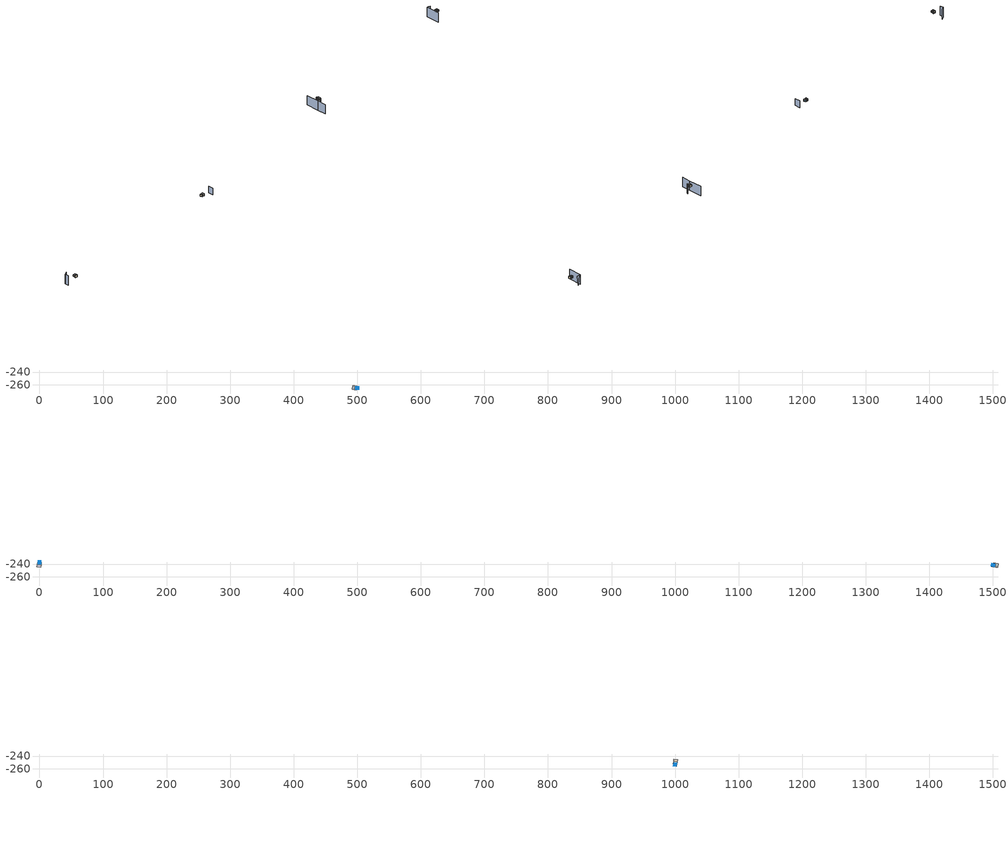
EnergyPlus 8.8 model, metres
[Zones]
1Perim
 floor adiabatic (115mmSandLimeBrick): 499.54,-268.17 495.1,-267.63 495.81,-261.68 500.26,-262.21 z5.45
 wall outside (U0-4): 499.54,-268.17 500.26,-262.21 z5.45:10.91
 wall to 1Core (115mmSandLimeBrick): 495.81,-261.68 495.1,-267.63 z5.45:10.91
 wall adiabatic (115mmSandLimeBrick): 500.26,-262.21 495.81,-261.68 / 495.1,-267.63 499.54,-268.17 z5.45:10.91
 window (Single): 499.55,-268.07 500.25,-262.31 z6.3:9.69
 ceiling adiabatic (115mmSandLimeBrick): 499.54,-268.17 500.26,-262.21 496.7,-261.78 495.99,-267.74 z10.91
 roof outside (U0-3): 495.99,-267.74 496.7,-261.78 495.81,-261.68 495.1,-267.63 z10.91
1Core
 floor adiabatic (115mmSandLimeBrick): 495.1,-267.63 491.89,-267.25 492.61,-261.29 495.81,-261.68 z5.45
 wall adiabatic (115mmSandLimeBrick): 495.81,-261.68 492.61,-261.29 491.89,-267.25 495.1,-267.63 z5.45:10.91
 ceiling adiabatic (115mmSandLimeBrick): 495.1,-267.63 495.81,-261.68 493.25,-261.37 492.53,-267.32 z10.91
 roof outside (U0-3): 492.53,-267.32 493.25,-261.37 492.61,-261.29 491.89,-267.25 z10.91
0Perim
 floor adiabatic (115mmSandLimeBrick): 2.97,-237.45 2.43,-241.9 -3.53,-241.18 -2.99,-236.73 z16.36
 wall outside (U0-4): 2.97,-237.45 -2.99,-236.73 z16.36:21.82
 wall to 0Core (115mmSandLimeBrick): -3.53,-241.18 2.43,-241.9 z16.36:21.82
 wall adiabatic (115mmSandLimeBrick): -2.99,-236.73 -3.53,-241.18 / 2.43,-241.9 2.97,-237.45 z16.36:21.82
 window (Single): 2.87,-237.44 -2.89,-236.74 z17.21:18.34
 ceiling adiabatic (115mmSandLimeBrick): 2.97,-237.45 -2.99,-236.73 -3.42,-240.29 2.54,-241.01 z21.82
 roof outside (U0-3): 2.54,-241.01 -3.42,-240.29 -3.53,-241.18 2.43,-241.9 z21.82
0Core
 floor adiabatic (115mmSandLimeBrick): 2.43,-241.9 2.04,-245.1 -3.91,-244.38 -3.53,-241.18 z16.36
 wall adiabatic (115mmSandLimeBrick): -3.53,-241.18 -3.91,-244.38 2.04,-245.1 2.43,-241.9 z16.36:21.82
 ceiling adiabatic (115mmSandLimeBrick): 2.43,-241.9 -3.53,-241.18 -3.84,-243.74 2.12,-244.46 z21.82
 roof outside (U0-3): 2.12,-244.46 -3.84,-243.74 -3.91,-244.38 2.04,-245.1 z21.82
3Perim
 floor adiabatic (115mmSandLimeBrick): 1500.35,-238.58 1504.81,-238.96 1504.31,-244.94 1499.85,-244.56 z16.36
 wall outside (U0-4): 1500.35,-238.58 1499.85,-244.56 z16.36:21.82
 wall to 3Core (115mmSandLimeBrick): 1504.31,-244.94 1504.81,-238.96 z16.36:21.82
 wall adiabatic (115mmSandLimeBrick): 1499.85,-244.56 1504.31,-244.94 / 1504.81,-238.96 1500.35,-238.58 z16.36:21.82
 window (Single): 1500.34,-238.68 1499.86,-244.46 z17.21:20.6
 ceiling adiabatic (115mmSandLimeBrick): 1500.35,-238.58 1499.85,-244.56 1503.42,-244.86 1503.92,-238.88 z21.82
 roof outside (U0-3): 1503.92,-238.88 1503.42,-244.86 1504.31,-244.94 1504.81,-238.96 z21.82
3Core
 floor adiabatic (115mmSandLimeBrick): 1504.81,-238.96 1508.03,-239.23 1507.52,-245.21 1504.31,-244.94 z16.36
 wall adiabatic (115mmSandLimeBrick): 1504.31,-244.94 1507.52,-245.21 1508.03,-239.23 1504.81,-238.96 z16.36:21.82
 ceiling adiabatic (115mmSandLimeBrick): 1504.81,-238.96 1504.31,-244.94 1506.88,-245.15 1507.39,-239.17 z21.82
 roof outside (U0-3): 1507.39,-239.17 1506.88,-245.15 1507.52,-245.21 1508.03,-239.23 z21.82
2Perim
 floor adiabatic (115mmSandLimeBrick): 997.04,-252.87 997.62,-248.43 1003.57,-249.21 1002.99,-253.65 z21.82
 wall outside (U0-4): 997.04,-252.87 1002.99,-253.65 z21.82:27.27
 wall to 2Core (115mmSandLimeBrick): 1003.57,-249.21 997.62,-248.43 z21.82:27.27
 wall adiabatic (115mmSandLimeBrick): 1002.99,-253.65 1003.57,-249.21 / 997.62,-248.43 997.04,-252.87 z21.82:27.27
 window (Single): 997.14,-252.88 1002.89,-253.63 z22.67:23.8
 ceiling adiabatic (115mmSandLimeBrick): 997.04,-252.87 1002.99,-253.65 1003.45,-250.09 997.5,-249.32 z27.27
 roof outside (U0-3): 997.5,-249.32 1003.45,-250.09 1003.57,-249.21 997.62,-248.43 z27.27
2Core
 floor adiabatic (115mmSandLimeBrick): 997.62,-248.43 998.03,-245.23 1003.98,-246.01 1003.57,-249.21 z21.82
 wall adiabatic (115mmSandLimeBrick): 1003.57,-249.21 1003.98,-246.01 998.03,-245.23 997.62,-248.43 z21.82:27.27
 ceiling adiabatic (115mmSandLimeBrick): 997.62,-248.43 1003.57,-249.21 1003.9,-246.65 997.95,-245.87 z27.27
 roof outside (U0-3): 997.95,-245.87 1003.9,-246.65 1003.98,-246.01 998.03,-245.23 z27.27
shading: -21.33,-234.52 -20.2,-225.19 / -20.2,-225.19 -10.37,-221.06 / 984.32,-282.03 987.47,-257.79 / 987.47,-257.79 991.57,-222.03 / 1002.43,-253.57 1001.45,-255.87 / 1488.04,-257.79 1492.13,-222.03 z0:27.27; 523.19,-264.28 521.62,-278.14 z0:19.24; 1501.58,-224.07,27.27 1495.21,-222.43,27.27 1498.4,-223.25,0
[Site:GroundTemperature:BuildingSurface]
14, 14, 14, 14, 14, 14, 14, 14, 14, 14, 14, 14
[Site:GroundReflectance]
0.2, 0.2, 0.2, 0.2, 0.2, 0.2, 0.2, 0.2, 0.2, 0.2, 0.2, 0.2
[Site:GroundReflectance:SnowModifier]
1, 1
[Building]
Building: North Axis {deg}=0; Terrain=Suburbs; Loads Convergence Tolerance Value=.04; Temperature Convergence Tolerance Value {deltaC}=.4; Solar Distribution=MinimalShadowing; Maximum Number of Warmup Days=25
[Construction]
115mmSandLimeBrick: Plaster_0.005_115mmSandLimeBrick, Sand-Lime Brick_0.08_115mmSandLimeBrick, Plaster_0.08_115mmSandLimeBrick
U0-4: XPS Board_0.06_U0-4, General Concrete_0.2_U0-4
U0-3: XPS Board_0.12_U0-3, General Concrete_0.2_U0-3
Single: Generic Clear Glass 6mm_0.006_Single
[Material] Roughness=Rough; Thermal Absorptance=0.9
Name | Thickness {m} | Conductivity {W/m-K} | Density {kg/m3} | Specific Heat {J/kg-K} | Solar Absorptance | Visible Absorptance
Plaster_0.005_115mmSandLimeBrick | 0.005 | 1 | 2000 | 1130 | 0.6 | 0.6
Sand-Lime Brick_0.08_115mmSandLimeBrick | 0.08 | 0.56 | 1200 | 1000 | 0.6 | 0.6
Plaster_0.08_115mmSandLimeBrick | 0.08 | 1 | 2000 | 1130 | 0.6 | 0.6
XPS Board_0.06_U0-4 | 0.06 | 0.034 | 35 | 1400 | 0.6 | 0.6
General Concrete_0.2_U0-4; General Concrete_0.2_U0-3 | 0.2 | 2 | 2400 | 950 | 0.7 | 0.7
XPS Board_0.12_U0-3 | 0.12 | 0.034 | 35 | 1400 | 0.6 | 0.6
[WindowMaterial:Glazing]
Generic Clear Glass 6mm_0.006_Single: Optical Data Type=SpectralAverage; Window Glass Spectral Data Set=SpectralAverage; Thickness {m}=0.006; Solar Transmittance at Normal Incidence=0.68; Front Side Solar Reflectance at Normal Incidence=0.09; Back Side Solar Reflectance at Normal Incidence=0.1; Visible Transmittance at Normal Incidence=0.81; Front Side Visible Reflectance at Normal Incidence=0.11; Back Side Visible Reflectance at Normal Incidence=0.12; Infrared Transmittance at Normal Incidence=0; Front Side Infrared Hemispherical Emissivity=0.2; Back Side Infrared Hemispherical Emissivity=0.2; Conductivity {W/m-K}=0.9; Dirt Correction Factor for Solar and Visible Transmittance=1
[EnergyManagementSystem:Sensor]
Name | Output:Variable or Output:Meter Index Key | Output:Variable or Output:Meter
OutdoorTemp | Environment | Site Outdoor Air Drybulb Temperature
OutdoorRelHumid | Environment | Site Outdoor Air Relative Humidity
USRNATVENT_0Perim; USRNATVENT_1Perim; USRNATVENT_2Perim; USRNATVENT_3Perim | AllOff | Schedule Value
[Zone] Type=1; Multiplier=1; Zone Inside Convection Algorithm=TARP; Zone Outside Convection Algorithm=DOE-2
Name | Volume {m3} | Floor Area {m2}
0Perim; 1Perim; 2Perim; 3Perim | 146.531 | 26.8653
0Core; 1Core; 2Core; 3Core | 105.57 | 19.3554
[People] Number of People Schedule=60HrWk; Number of People Calculation Method=People/Area; People per Zone Floor Area {person/m2}=0.25; Fraction Radiant=0.3; Sensible Heat Fraction=AUTOCALCULATE; Carbon Dioxide Generation Rate {m3/s-W}=3.82e-08; Enable ASHRAE 55 Comfort Warnings=No; Mean Radiant Temperature Calculation Type=ZoneAveraged; Clothing Insulation Calculation Method=DynamicClothingModelASHRAE55; Thermal Comfort Model 1 Type=AdaptiveASH55
Name | Zone or ZoneList | Activity Level Schedule | Work Efficiency Schedule | Air Velocity Schedule
People 0Perim | 0Perim | 0PerimPeopleActivity | 0PerimWorkEfficiency | 0PerimAirVelocity
People 0Core | 0Core | 0CorePeopleActivity | 0CoreWorkEfficiency | 0CoreAirVelocity
People 1Perim | 1Perim | 1PerimPeopleActivity | 1PerimWorkEfficiency | 1PerimAirVelocity
People 1Core | 1Core | 1CorePeopleActivity | 1CoreWorkEfficiency | 1CoreAirVelocity
People 2Perim | 2Perim | 2PerimPeopleActivity | 2PerimWorkEfficiency | 2PerimAirVelocity
People 2Core | 2Core | 2CorePeopleActivity | 2CoreWorkEfficiency | 2CoreAirVelocity
People 3Perim | 3Perim | 3PerimPeopleActivity | 3PerimWorkEfficiency | 3PerimAirVelocity
People 3Core | 3Core | 3CorePeopleActivity | 3CoreWorkEfficiency | 3CoreAirVelocity
[ElectricEquipment] Schedule=AllOn; Design Level Calculation Method=Watts/Area; Watts per Zone Floor Area {W/m2}=25; Fraction Latent=0; Fraction Radiant=.2; Fraction Lost=0
Name | Zone or ZoneList
0Perim Equipment 1 | 0Perim
0Core Equipment 1 | 0Core
1Perim Equipment 1 | 1Perim
1Core Equipment 1 | 1Core
2Perim Equipment 1 | 2Perim
2Core Equipment 1 | 2Core
3Perim Equipment 1 | 3Perim
3Core Equipment 1 | 3Core
[Lights] Schedule=AllOn; Design Level Calculation Method=Watts/Area; Watts per Zone Floor Area {W/m2}=20; Return Air Fraction=0; Fraction Radiant=.42; Fraction Visible=.18; Fraction Replaceable=1
Name | Zone or ZoneList
0Perim General lighting | 0Perim
0Core General lighting | 0Core
1Perim General lighting | 1Perim
1Core General lighting | 1Core
2Perim General lighting | 2Perim
2Core General lighting | 2Core
3Perim General lighting | 3Perim
3Core General lighting | 3Core
[ZoneControl:Thermostat]
Name | Zone or ZoneList | Control Type Schedule | Control 1
0Perim Thermostat | 0Perim | 0PerimZoneControlTypeSched | Dual Setpoint - Zone 0Perim
0Core Thermostat | 0Core | 0CoreZoneControlTypeSched | Dual Setpoint - Zone 0Core
1Perim Thermostat | 1Perim | 1PerimZoneControlTypeSched | Dual Setpoint - Zone 1Perim
1Core Thermostat | 1Core | 1CoreZoneControlTypeSched | Dual Setpoint - Zone 1Core
2Perim Thermostat | 2Perim | 2PerimZoneControlTypeSched | Dual Setpoint - Zone 2Perim
2Core Thermostat | 2Core | 2CoreZoneControlTypeSched | Dual Setpoint - Zone 2Core
3Perim Thermostat | 3Perim | 3PerimZoneControlTypeSched | Dual Setpoint - Zone 3Perim
3Core Thermostat | 3Core | 3CoreZoneControlTypeSched | Dual Setpoint - Zone 3Core
[ThermostatSetpoint:DualSetpoint]
Name | Heating Setpoint Temperature Schedule | Cooling Setpoint Temperature Schedule
Dual Setpoint - Zone 0Perim | 0PerimHeating_SP_Sch | 0PerimCooling_SP_Sch
Dual Setpoint - Zone 0Core | 0CoreHeating_SP_Sch | 0CoreCooling_SP_Sch
Dual Setpoint - Zone 1Perim | 1PerimHeating_SP_Sch | 1PerimCooling_SP_Sch
Dual Setpoint - Zone 1Core | 1CoreHeating_SP_Sch | 1CoreCooling_SP_Sch
Dual Setpoint - Zone 2Perim | 2PerimHeating_SP_Sch | 2PerimCooling_SP_Sch
Dual Setpoint - Zone 2Core | 2CoreHeating_SP_Sch | 2CoreCooling_SP_Sch
Dual Setpoint - Zone 3Perim | 3PerimHeating_SP_Sch | 3PerimCooling_SP_Sch
Dual Setpoint - Zone 3Core | 3CoreHeating_SP_Sch | 3CoreCooling_SP_Sch
[Zone equipment]
0Perim: 0Perim Ideal Loads Air
0Core: 0Core Ideal Loads Air
1Perim: 1Perim Ideal Loads Air
1Core: 1Core Ideal Loads Air
2Perim: 2Perim Ideal Loads Air
2Core: 2Core Ideal Loads Air
3Perim: 3Perim Ideal Loads Air
3Core: 3Core Ideal Loads Air
[ZoneHVAC:IdealLoadsAirSystem] Maximum Heating Supply Air Temperature {C}=30; Minimum Cooling Supply Air Temperature {C}=18; Maximum Heating Supply Air Humidity Ratio {kgWater/kgDryAir}=0.01; Minimum Cooling Supply Air Humidity Ratio {kgWater/kgDryAir}=0.008; Heating Limit=NoLimit; Maximum Heating Air Flow Rate {m3/s}=100; Cooling Limit=NoLimit; Maximum Cooling Air Flow Rate {m3/s}=100; Heating Availability Schedule=AllOn; Cooling Availability Schedule=AllOn; Dehumidification Control Type=None; Humidification Control Type=None; Demand Controlled Ventilation Type=OccupancySchedule; Outdoor Air Economizer Type=NoEconomizer; Heat Recovery Type=None; Sensible Heat Recovery Effectiveness=0.7; Latent Heat Recovery Effectiveness=0.65
Name | Design Specification Outdoor Air Object
0Perim Ideal Loads Air | 0PerimMinFreshAir
0Core Ideal Loads Air | 0CoreMinFreshAir
1Perim Ideal Loads Air | 1PerimMinFreshAir
1Core Ideal Loads Air | 1CoreMinFreshAir
2Perim Ideal Loads Air | 2PerimMinFreshAir
2Core Ideal Loads Air | 2CoreMinFreshAir
3Perim Ideal Loads Air | 3PerimMinFreshAir
3Core Ideal Loads Air | 3CoreMinFreshAir
[DesignSpecification:OutdoorAir] Outdoor Air Method=Sum; Outdoor Air Flow per Person {m3/s-person}=0.001; Outdoor Air Flow per Zone Floor Area {m3/s-m2}=0.001; Outdoor Air Schedule=60HrWk
0PerimMinFreshAir; 0CoreMinFreshAir; 1PerimMinFreshAir; 1CoreMinFreshAir; 2PerimMinFreshAir; 2CoreMinFreshAir; 3PerimMinFreshAir; 3CoreMinFreshAir
[ZoneVentilation:DesignFlowRate] Schedule=AllOn; Design Flow Rate Calculation Method=AirChanges/Hour; Air Changes per Hour {1/hr}=0; Ventilation Type=NATURAL; Fan Pressure Rise {Pa}=0; Fan Total Efficiency=1; Constant Term Coefficient=1; Temperature Term Coefficient=0; Velocity Term Coefficient=0; Velocity Squared Term Coefficient=0; Minimum Indoor Temperature {C}=18; Delta Temperature {deltaC}=1; Maximum Wind Speed {m/s}=40
Name | Zone or ZoneList
0Perim ScheduledVent | 0Perim
1Perim ScheduledVent | 1Perim
2Perim ScheduledVent | 2Perim
3Perim ScheduledVent | 3Perim
[EnergyManagementSystem:Actuator] Actuated Component Type=Schedule:Constant; Actuated Component Control Type=Schedule Value
Name | Actuated Component Unique
NATVENT_AVAIL_SCHED_ACTUATOR_0Perim | NATVENT_AVAIL_SCHED_0Perim
NATVENT_AVAIL_SCHED_ACTUATOR_1Perim | NATVENT_AVAIL_SCHED_1Perim
NATVENT_AVAIL_SCHED_ACTUATOR_2Perim | NATVENT_AVAIL_SCHED_2Perim
NATVENT_AVAIL_SCHED_ACTUATOR_3Perim | NATVENT_AVAIL_SCHED_3Perim
[EnergyManagementSystem:ProgramCallingManager]
My 0Perim_Setpoint_Schedule_Calculator_Example: BeginTimestepBeforePredictor; 0Perim_ErlEnforceBinary
My 1Perim_Setpoint_Schedule_Calculator_Example: BeginTimestepBeforePredictor; 1Perim_ErlEnforceBinary
My 2Perim_Setpoint_Schedule_Calculator_Example: BeginTimestepBeforePredictor; 2Perim_ErlEnforceBinary
My 3Perim_Setpoint_Schedule_Calculator_Example: BeginTimestepBeforePredictor; 3Perim_ErlEnforceBinary
[EnergyManagementSystem:Program]
0Perim_ErlEnforceBinary: IF (USRNATVENT_0Perim > 0); Set NATVENT_AVAIL_SCHED_ACTUATOR_0Perim = 1; ELSE; Set NATVENT_AVAIL_SCHED_ACTUATOR_0Perim = 0; ENDIF
1Perim_ErlEnforceBinary: IF (USRNATVENT_1Perim > 0); Set NATVENT_AVAIL_SCHED_ACTUATOR_1Perim = 1; ELSE; Set NATVENT_AVAIL_SCHED_ACTUATOR_1Perim = 0; ENDIF
2Perim_ErlEnforceBinary: IF (USRNATVENT_2Perim > 0); Set NATVENT_AVAIL_SCHED_ACTUATOR_2Perim = 1; ELSE; Set NATVENT_AVAIL_SCHED_ACTUATOR_2Perim = 0; ENDIF
3Perim_ErlEnforceBinary: IF (USRNATVENT_3Perim > 0); Set NATVENT_AVAIL_SCHED_ACTUATOR_3Perim = 1; ELSE; Set NATVENT_AVAIL_SCHED_ACTUATOR_3Perim = 0; ENDIF
[ZoneVentilation:WindandStackOpenArea] Opening Effectiveness=0; Effective Angle {deg}=0; Discharge Coefficient for Opening=0.6; Minimum Indoor Temperature {C}=24; Maximum Indoor Temperature {C}=100; Delta Temperature {deltaC}=1; Minimum Outdoor Temperature {C}=22; Maximum Outdoor Temperature {C}=26; Maximum Wind Speed {m/s}=40
Name | Zone | Opening Area {m2} | Opening Area Fraction Schedule | Height Difference {m}
0PerimNatVent_Buoy | 0Perim | 5.23611 | NATVENT_AVAIL_SCHED_0Perim | 0.282118
1PerimNatVent_Buoy | 1Perim | 15.7083 | NATVENT_AVAIL_SCHED_1Perim | 0.846353
2PerimNatVent_Buoy | 2Perim | 5.23611 | NATVENT_AVAIL_SCHED_2Perim | 0.282118
3PerimNatVent_Buoy | 3Perim | 15.7083 | NATVENT_AVAIL_SCHED_3Perim | 0.846353
[ZoneInfiltration:DesignFlowRate] Schedule=On; Design Flow Rate Calculation Method=AirChanges/Hour; Air Changes per Hour {1/hr}=2; Constant Term Coefficient=1; Temperature Term Coefficient=0; Velocity Term Coefficient=0; Velocity Squared Term Coefficient=0
Name | Zone or ZoneList
0PerimInfiltration | 0Perim
1PerimInfiltration | 1Perim
2PerimInfiltration | 2Perim
3PerimInfiltration | 3Perim
[WaterUse:Equipment]
Name | Peak Flow Rate {m3/s} | Flow Rate Fraction Schedule | Target Temperature Schedule | Hot Water Supply Temperature Schedule | Cold Water Supply Temperature Schedule
DHW 0Perim | 0 | equipOffice | DHW Supply Temperature 0Perim | DHW Supply Temperature 0Perim | DHW Mains Temperature 0Perim
DHW 0Core | 1.61295e-05 | 60HrWk | DHW Supply Temperature 0Core | DHW Supply Temperature 0Core | DHW Mains Temperature 0Core
DHW 1Perim | 0 | equipOffice | DHW Supply Temperature 1Perim | DHW Supply Temperature 1Perim | DHW Mains Temperature 1Perim
DHW 1Core | 1.61295e-05 | 60HrWk | DHW Supply Temperature 1Core | DHW Supply Temperature 1Core | DHW Mains Temperature 1Core
DHW 2Perim | 0 | equipOffice | DHW Supply Temperature 2Perim | DHW Supply Temperature 2Perim | DHW Mains Temperature 2Perim
DHW 2Core | 1.61295e-05 | 60HrWk | DHW Supply Temperature 2Core | DHW Supply Temperature 2Core | DHW Mains Temperature 2Core
DHW 3Perim | 0 | equipOffice | DHW Supply Temperature 3Perim | DHW Supply Temperature 3Perim | DHW Mains Temperature 3Perim
DHW 3Core | 1.61295e-05 | 60HrWk | DHW Supply Temperature 3Core | DHW Supply Temperature 3Core | DHW Mains Temperature 3Core
[Schedule:Constant]
On: On/Off, 1
0PerimPeopleActivity; 0CorePeopleActivity; 1PerimPeopleActivity; 1CorePeopleActivity; 2PerimPeopleActivity; 2CorePeopleActivity; 3PerimPeopleActivity; 3CorePeopleActivity: Any Number, 125.28
0PerimAirVelocity; 0CoreAirVelocity; 1PerimAirVelocity; 1CoreAirVelocity; 2PerimAirVelocity; 2CoreAirVelocity; 3PerimAirVelocity; 3CoreAirVelocity: Any Number, 0.2
0PerimWorkEfficiency; 0CoreWorkEfficiency; 1PerimWorkEfficiency; 1CoreWorkEfficiency; 2PerimWorkEfficiency; 2CoreWorkEfficiency; 3PerimWorkEfficiency; 3CoreWorkEfficiency: Any Number, 0
0PerimHeating_SP_Sch; 0PerimCooling_SP_Sch; 0CoreHeating_SP_Sch; 0CoreCooling_SP_Sch; 1PerimHeating_SP_Sch; 1PerimCooling_SP_Sch; 1CoreHeating_SP_Sch; 1CoreCooling_SP_Sch; 2PerimHeating_SP_Sch; 2PerimCooling_SP_Sch; 2CoreHeating_SP_Sch; 2CoreCooling_SP_Sch; 3PerimHeating_SP_Sch; 3PerimCooling_SP_Sch; 3CoreHeating_SP_Sch; 3CoreCooling_SP_Sch: Temperature, 24
0PerimZoneControlTypeSched; 0CoreZoneControlTypeSched; 1PerimZoneControlTypeSched; 1CoreZoneControlTypeSched; 2PerimZoneControlTypeSched; 2CoreZoneControlTypeSched; 3PerimZoneControlTypeSched; 3CoreZoneControlTypeSched: Any Number, 4
NATVENT_AVAIL_SCHED_0Perim; NATVENT_AVAIL_SCHED_1Perim; NATVENT_AVAIL_SCHED_2Perim; NATVENT_AVAIL_SCHED_3Perim: Fraction, 1
DHW Supply Temperature 0Perim; DHW Supply Temperature 0Core; DHW Supply Temperature 1Perim; DHW Supply Temperature 1Core; DHW Supply Temperature 2Perim; DHW Supply Temperature 2Core; DHW Supply Temperature 3Perim; DHW Supply Temperature 3Core: Temperature, 65
DHW Mains Temperature 0Perim; DHW Mains Temperature 0Core; DHW Mains Temperature 1Perim; DHW Mains Temperature 1Core; DHW Mains Temperature 2Perim; DHW Mains Temperature 2Core; DHW Mains Temperature 3Perim; DHW Mains Temperature 3Core: Temperature, 10
[Schedule:Year]
60HrWk: 60HrWk, 1, 1, 12, 31
AllOn: AllOn, 1, 1, 12, 31
equipOffice: equipOffice, 1, 1, 12, 31
AllOff: AllOff, 1, 1, 12, 31
[Schedule:Week:Daily]
60HrWk: 60HrWkDay, 60HrWkDay, 60HrWkDay, 60HrWkDay, 60HrWkDay, 60HrWkDay, 60HrWkDay, 60HrWkDay, 60HrWkDay, 60HrWkDay, 60HrWkDay, 60HrWkDay
AllOn: AllOn, AllOn, AllOn, AllOn, AllOn, AllOn, AllOn, AllOn, AllOn, AllOn, AllOn, AllOn
equipOffice: equipOfficeWeekEnd, equipOffice, equipOffice, equipOffice, equipOffice, equipOffice, equipOfficeWeekEnd, equipOfficeWeekEnd, equipOffice, equipOffice, equipOffice, equipOffice
AllOff: AllOff, AllOff, AllOff, AllOff, AllOff, AllOff, AllOff, AllOff, AllOff, AllOff, AllOff, AllOff
[Schedule:Day:Hourly]
60HrWkDay: 0.2, 0.2, 0.2, 0.2, 0.2, 0.2, 0.2, 0.4, 0.8, 0.8, 1, 1, 0.8, 1, 1, 1, 0.8, 0.4, 0.2, 0.2, 0.2, 0.2, 0.2, 0.2
AllOn: 1, 1, 1, 1, 1, 1, 1, 1, 1, 1, 1, 1, 1, 1, 1, 1, 1, 1, 1, 1, 1, 1, 1, 1
equipOffice; equipOfficeWeekEnd: 0.1, 0.1, 0.1, 0.1, 0.1, 0.1, 0.1, 0.2, 0.4, 0.6, 0.8, 0.8, 0.4, 0.6, 0.8, 0.8, 0.4, 0.2, 0.1, 0.1, 0.1, 0.1, 0.1, 0.1
AllOff: 0, 0, 0, 0, 0, 0, 0, 0, 0, 0, 0, 0, 0, 0, 0, 0, 0, 0, 0, 0, 0, 0, 0, 0
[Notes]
----  This file was generated with Archsim v.4.0.2.17
-------------------------ERL SENSORS--------------------------
115mmSandLimeBrick GasType: Partition
